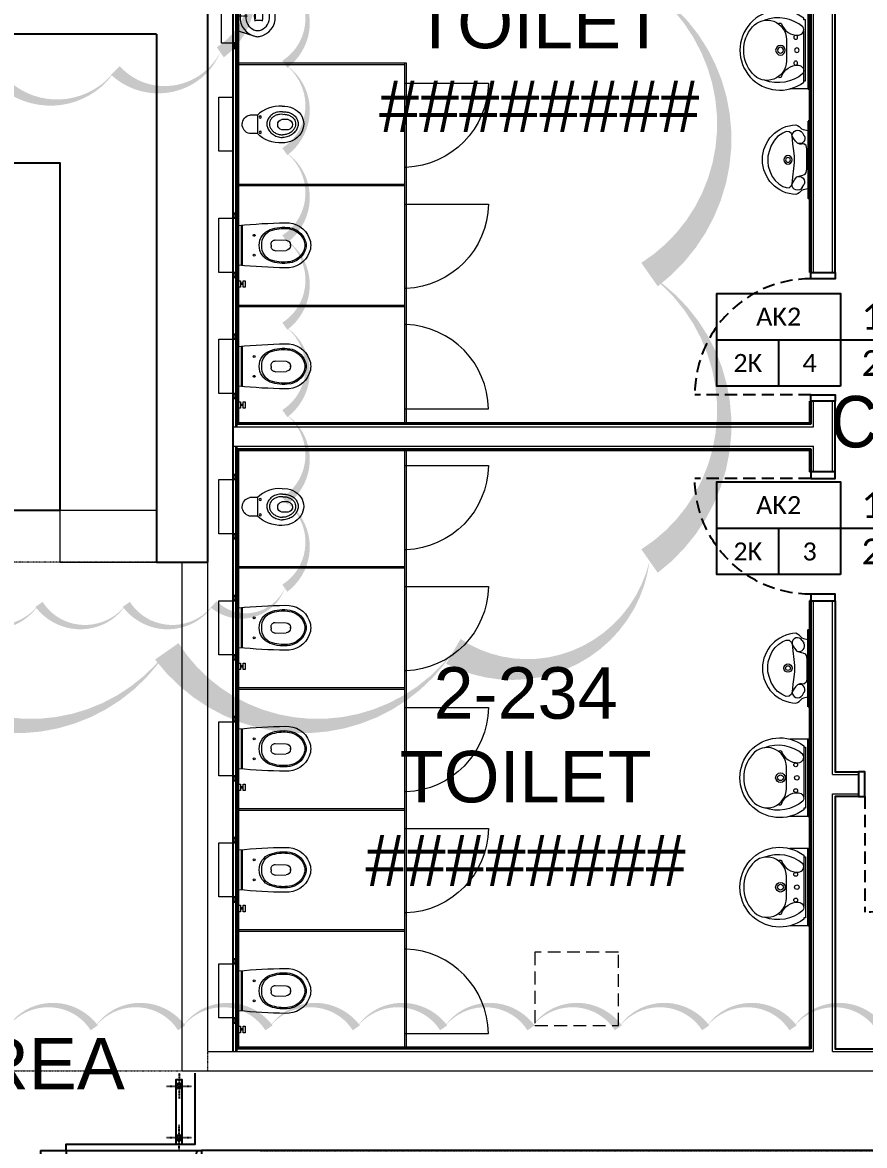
# Model space of a CAD drawing. Header units: centimetres. Extents: x -678439 to 55805, y -426864 to 17948.
# Drawn here: x 47501 to 48154, y 10096 to 10968 of the extents above; entities that cross this region are included whole.
import ezdxf
from ezdxf.enums import TextEntityAlignment as Align

# ---------------------------------------------------------------- set-up
doc = ezdxf.new("R2010")
doc.units = ezdxf.units.CM
doc.header["$LTSCALE"] = 0.01
doc.header["$MEASUREMENT"] = 0
for name, pattern in [('AM_DIN_G_W050', [13.75, 9.75, -1.5, 1, -1.5]), ('DASHDOT2', [0.5, 0.25, -0.125, 0, -0.125]), ('DASHED2', [9.525, 6.35, -3.175]), ('DOT2', [0.125, 0, -0.125]), ('HIDDEN', [9.525, 6.35, -3.175]), ('HIDDEN2', [0.1875, 0.125, -0.0625])]:
    doc.linetypes.add(name, pattern=pattern)
doc.layers.get('0').update_dxf_attribs({"lineweight": 0})
for name, color, linetype in [('AG-02', 152, 'Continuous'), ('AG-DOOR', 2, 'Continuous'), ('AG-DOOR-NOTATION-WOODDEN', 60, 'Continuous'), ('AG-DOOR-OPENING', 9, 'HIDDEN'), ('AG-ELEV-02', 152, 'Continuous'), ('AG-HANDRAIL', 20, 'Continuous'), ('AG-PLASTER', 73, 'Continuous'), ('AG-STEEL', 122, 'Continuous'), ('AR-ESCALATOR', 3, 'Continuous'), ('CAM', 1, 'Continuous'), ('KPL1', 143, 'Continuous'), ('V-2_Column', 160, 'Continuous'), ('V-5_Mechanical', 222, 'Continuous')]:
    doc.layers.add(name, color=color, linetype=linetype)
for name, color, linetype, lineweight in [('AG-Furniture', 9, 'Continuous', 9), ('AG-Wall', 4, 'Continuous', 20), ('AG-WALL-GYP-GREEN', 83, 'Continuous', 20), ('AI-040 @ 250', 2, 'Continuous', 20), ('HOLD', 7, 'Continuous', 0), ('R3', 4, 'Continuous', 0), ('SP2-Flooring', 4, 'DASHED2', 9)]:
    doc.layers.add(name, color=color, linetype=linetype, lineweight=lineweight)
doc.styles.add('Arial', font='arial.ttf')
doc.styles.add('CALIBRI LIGHT', font='calibril.ttf')

# ---------------------------------------------------------------- blocks, each defined once
blk = doc.blocks.new('*U93')
at = {"style": 'Arial'}
for tag, p in [('NO', (1.676, 0.8)), ('MAHAL', (1.676, -1.8)), ('ALAN', (1.676, -4.4))]:
    blk.add_attdef(tag, text='', height=1.6, dxfattribs=at).set_placement(p, align=Align.MIDDLE_CENTER)
blk = doc.blocks.new('Slab_9_1', base_point=(-85902.5, -46600))
at = {"layer": 'SP2-Flooring', "color": 209}
blk.add_lwpolyline([(-38980, -75100), (-38200, -75100), (-38200, -76100), (-33218.4, -76100), (-33218.4, -71000), (-33108.1, -71000), (-30850, -71000), (-30850, -67050), (-47400, -67050)], dxfattribs=at)
blk = doc.blocks.new('*U273')
blk.add_lwpolyline([(1000, -450), (2200, -450), (2200, 450), (1000, 450)], close=True)
for points in [[(2200, 0), (0, 0)], [(1600, -450), (1600, 0)]]:
    blk.add_lwpolyline(points)
at = {"style": 'CALIBRI LIGHT'}
for tag, height, p in [('GENİŞLİK', 250, (500, 225)), ('KAPIKODU', 175, (1600, 225)), ('YÜKSEKLİK', 250, (500, -225)), ('KATTAKI.SAYISI', 175, (1300, -225)), ('BULUNDUGU.KAT', 175, (1900, -225))]:
    blk.add_attdef(tag, text='', height=height, dxfattribs=at).set_placement(p, align=Align.MIDDLE_CENTER)
blk = doc.blocks.new('KAPI-100_2')
at = {"layer": 'AG-DOOR', "ltscale": 0.3}
for points in [[(-24, 95), (-24, 100), (-5, 100), (-5, 95)], [(-24, 0), (-24, 5), (-5, 5), (-5, 0)]]:
    blk.add_lwpolyline(points, close=True, dxfattribs=at)
at = {"layer": 'AG-DOOR-OPENING', "ltscale": 150}
blk.add_lwpolyline([(-24, 5), (-114, 5)], dxfattribs=at)
blk.add_arc((-24, 5), 90, 90, 180, dxfattribs=at)
blk = doc.blocks.new('gomme-klozet')
for p, q in [((35, 305.9), (15, 305.9)), ((35, 295.9), (15, 295.9)), ((20, -155.9), (20, 157.7)), ((28, -155.9), (28, 157.7)), ((253.5, 0.9), (253.5, 12.5)), ((253.5, 0.9), (253.5, -10.7)), ((284.3, 42.5), (369.2, 39.9)), ((403.1, 5), (403.1, 0.9)), ((403.1, 0.9), (403.1, 5)), ((403.1, 0.9), (403.1, -3.2)), ((403.1, -3.2), (403.1, 0.9)), ((284.3, -40.7), (369.2, -38.2))]:
    blk.add_line(p, q)
for points in [[(0, 325.9), (0, 275.9), (15, 275.9), (15, 325.9)], [(35, 325.9), (35, 275.9), (50, 275.9), (50, 325.9)], [(-152.5, 210.8), (-152.5, -209.2), (-42.5, -209.2), (-42.5, 210.8)]]:
    blk.add_lwpolyline(points, close=True)
for centre, radius, start, end in [((452.6, -4823.6), 5000, 91.03182, 95.19398), ((372.9, -14.1), 190, 22.02431, 93.1129), ((290, 0.9), 130, 110.57991, 180), ((289.5, 11.8), 110, 103.19326, 185.68241), ((349.8, -158.3), 300, 80.87192, 110.57991), ((349.8, -158.3), 290, 80.87192, 107.12731), ((372.9, -14.1), 144, 22.02431, 80.87192), ((372.9, -14.1), 154, 22.02431, 80.87192), ((120, 78.4), 7.5, 90, 270), ((120, 78.4), 7.5, 270, 90), ((290, 0.9), 130, 180, 249.42009), ((289.5, -10), 110, 174.31759, 256.80674), ((283.5, 12.5), 30, 88.293, 180), ((368.1, 5), 35, 0, 88.293), ((410, 0.9), 104, 0, 22.02431), ((410, 0.9), 104, 337.97569, 0), ((410, 0.9), 114, 0, 22.02431), ((410, 0.9), 114, 337.97569, 0), ((410, 0.9), 150, 0, 22.02431), ((410, 0.9), 150, 337.97569, 0), ((120, -76.6), 7.5, 90, 270), ((120, -76.6), 7.5, 270, 90), ((283.5, -10.7), 30, 180, 271.707), ((372.9, 15.9), 190, 266.8871, 337.97569), ((368.1, -3.2), 35, 271.707, 0), ((372.9, 15.9), 144, 279.12808, 337.97569), ((372.9, 15.9), 154, 279.12808, 337.97569), ((452.6, 4825.4), 5000, 264.80602, 268.96818), ((349.8, 160), 300, 249.42009, 279.12808), ((349.8, 160), 290, 252.87269, 279.12808)]:
    blk.add_arc(centre, radius, start, end)
at = {"layer": 'AG-STEEL'}
for points in [[(-22.5, 250.8), (-42.5, 250.8), (-42.5, 210.8), (-22.5, 210.8)], [(-22.5, 250.8), (-42.5, 250.8), (-42.5, 210.8), (-22.5, 210.8)], [(-24.5, 248.8), (-40.5, 248.8), (-40.5, 212.8), (-24.5, 212.8)], [(-24.5, 248.8), (-40.5, 248.8), (-40.5, 212.8), (-24.5, 212.8)], [(-22.5, -209.2), (-42.5, -209.2), (-42.5, -249.2), (-22.5, -249.2)], [(-22.5, -209.2), (-42.5, -209.2), (-42.5, -249.2), (-22.5, -249.2)], [(-24.5, -211.2), (-40.5, -211.2), (-40.5, -247.2), (-24.5, -247.2)], [(-24.5, -211.2), (-40.5, -211.2), (-40.5, -247.2), (-24.5, -247.2)]]:
    blk.add_lwpolyline(points, close=True, dxfattribs=at)
blk = doc.blocks.new('A$C43686071')
for p, q in [((53.96, 60.96), (38.77, 60.96)), ((49.46, 54.65), (49.46, 15.96)), ((53.96, 0.96), (38.77, 0.96))]:
    blk.add_line(p, q)
for points in [[(50.96, 7.28), (49.46, 7.28), (49.46, 6.09, -1.989975), (49.46, 55.84), (49.46, 54.65), (50.96, 54.65)], [(9.6, 12.86, 0.69845), (36.04, 22.56), (36.04, 39.37, 0.69845), (9.6, 49.06, 0.366646), (9.6, 12.86)]]:
    blk.add_lwpolyline(points, format="xyb", close=True)
for points in [[(29.73, 51.6, -0.361215), (32.28, 51.57, 0.349763), (45.46, 42.67, 0.574856), (48.9, 49.13, 0.271647), (19.16, 54.25, 0.271647)], [(29.73, 10.33, 0.361215), (32.28, 10.36, -0.349763), (45.46, 19.26, -0.574856), (48.9, 12.8, -0.271647), (19.16, 7.68, -0.271647)]]:
    blk.add_lwpolyline(points, format="xyb")
for centre, radius in [((43.28, 40.96), 1.5), ((31.46, 30.96), 3.75), ((31.46, 30.96), 2.25), ((44.21, 30.96), 1.75), ((43.28, 20.96), 1.5)]:
    blk.add_circle(centre, radius)
blk = doc.blocks.new('LAB1')
for points in [[(-22.45, 0), (22.45, 0)], [(-7.48, -0.93), (8.35, -0.93), (10.88, -1.6), (12.21, -3.32), (12.08, -5.19), (12.13, -6.51), (12.88, -8.38), (14.47, -9.84), (16.2, -11.17), (18.33, -12.5), (20.2, -13.03), (21.53, -14.76), (21.93, -17.02), (20.6, -19.68), (18.07, -23.8), (15.27, -26.19), (11.01, -28.72), (6.36, -30.31), (2.63, -31.24), (-2.03, -31.24), (-4.95, -30.98), (-9.34, -29.51), (-12.94, -27.92), (-16.26, -25.53), (-18.66, -22.87), (-20.79, -19.68), (-21.72, -17.15), (-21.85, -14.76), (-20.26, -13.16), (-17.46, -11.7), (-15.6, -10.5), (-13.34, -8.77), (-12.54, -6.25), (-12.14, -4.12), (-11.34, -2.39), (-10.01, -1.46), (-7.48, -0.93)], [(-21.67, -4.66), (-19.57, -3.37)], [(20.79, -4.53), (18.69, -3.25)], [(-19, -12.51), (-13.47, -11.83), (-6.95, -11.03), (-2.16, -10.64), (2.37, -10.64), (6.76, -11.03), (12.35, -11.83), (15.41, -12.1), (18.16, -12.39)]]:
    blk.add_lwpolyline(points)
for radius in [3.28, 1.85]:
    blk.add_circle((-0.15, -15.68), radius)
for centre, radius, start, end in [((-17.47, -13.36), 10.39, 126.10349, 158.8714), ((-19.54, -8.31), 4.23, 120.24784, 277.23002), ((-48.62, 3.42), 26.39, 341.48006, 352.55193), ((-17.31, -7.07), 4.33, 336.75087, 121.44309), ((16.4, -6.51), 3.99, 54.86265, 207.92266), ((18.66, -8.19), 4.23, 262.76998, 59.75216), ((48.62, 3.42), 26.39, 187.44807, 198.51994), ((17.47, -13.36), 10.39, 21.1286, 53.89651), ((0, -8.32), 27.2, 182.72526, 357.27474)]:
    blk.add_arc(centre, radius, start, end)
blk = doc.blocks.new('KLO')
for points in [[(-7.1, -11.9), (-7.1, -5.97)], [(7.25, -11.9), (7.25, -5.79)], [(-7.1, -11.9), (7.25, -11.9)], [(-3.78, -35.81), (-3.78, -30.78)], [(4.27, -35.81), (4.27, -30.78)]]:
    blk.add_lwpolyline(points)
for centre in [(-5.64, -14.03), (6.28, -14.03)]:
    blk.add_circle(centre, 0.83)
for centre, radius, start, end in [((0.09, -7.32), 7.32, 12.05249, 169.41688), ((0.24, -31.69), 4.13, 12.79425, 167.20575), ((0.24, -34.89), 4.13, 192.79425, 347.20575)]:
    blk.add_arc(centre, radius, start, end)
at = {"extrusion": (0, 0, -1)}
blk.add_ellipse((0.24, -27.02), major_axis=(3.55, 18.82), ratio=0.737136, start_param=4.361068, end_param=5.494285, dxfattribs=at)
for centre, major_axis, ratio, start_param, end_param in [((-0.09, -27.02), (-4.94, 19.24), 0.716394, 4.323603, 5.413839), ((0.24, -31.69), (2.3, 15.96), 0.883408, 1.656924, 4.879094)]:
    blk.add_ellipse(centre, major_axis=major_axis, ratio=ratio, start_param=start_param, end_param=end_param)
for points, knots in [([(-9.71, -31.33), (-9.77, -30.51), (-9.75, -29.68), (-9.51, -27.59), (-9.18, -26.34), (-8.21, -24.09), (-7.56, -23.09), (-6.07, -21.4), (-5.21, -20.72), (-3.39, -19.72), (-2.42, -19.4), (-0.43, -19.12), (0.59, -19.16), (2.62, -19.61), (3.63, -20.02), (5.54, -21.23), (6.44, -22.02), (8.01, -23.91), (8.67, -25.01), (9.67, -27.41), (10.01, -28.7), (10.21, -30.54), (10.24, -31.07), (10.23, -31.33)], [1.656924, 1.656924, 1.656924, 1.656924, 1.857697, 1.857697, 2.179092, 2.179092, 2.500487, 2.500487, 2.821881, 2.821881, 3.143276, 3.143276, 3.464671, 3.464671, 3.786066, 3.786066, 4.107461, 4.107461, 4.428856, 4.428856, 4.75025, 4.75025, 4.879094, 4.879094, 4.879094, 4.879094]), ([(-7.72, -31.46), (-7.76, -30.51), (-7.75, -29.83), (-7.57, -28.18), (-7.34, -27.22), (-6.66, -25.49), (-6.22, -24.71), (-5.2, -23.38), (-4.62, -22.83), (-3.4, -21.96), (-2.76, -21.65), (-1.43, -21.25), (-0.75, -21.16), (0.64, -21.2), (1.34, -21.33), (2.76, -21.85), (3.47, -22.23), (4.81, -23.26), (5.45, -23.9), (6.57, -25.4), (7.05, -26.26), (7.78, -28.11), (8.03, -29.11), (8.17, -30.31), (8.19, -30.51), (8.22, -30.88), (8.23, -31.05), (8.23, -31.23), (8.23, -31.28), (8.23, -31.3)], [1.656924, 1.656924, 1.656924, 1.656924, 1.851586, 1.851586, 2.140374, 2.140374, 2.429162, 2.429162, 2.71795, 2.71795, 3.006738, 3.006738, 3.295526, 3.295526, 3.584314, 3.584314, 3.873102, 3.873102, 4.161889, 4.161889, 4.450677, 4.450677, 4.739465, 4.739465, 4.794188, 4.794188, 4.84891, 4.84891, 4.879094, 4.879094, 4.879094, 4.879094]), ([(-9.71, -31.33), (-9.77, -32.15), (-9.75, -32.97), (-9.51, -35.07), (-9.18, -36.31), (-8.21, -38.56), (-7.56, -39.57), (-6.07, -41.26), (-5.21, -41.94), (-3.39, -42.94), (-2.42, -43.26), (-0.43, -43.54), (0.59, -43.5), (2.62, -43.05), (3.63, -42.63), (5.54, -41.43), (6.44, -40.64), (8.01, -38.75), (8.67, -37.65), (9.67, -35.25), (10.01, -33.96), (10.2, -32.21), (10.22, -31.77), (10.23, -31.33)], [1.656924, 1.656924, 1.656924, 1.656924, 1.857697, 1.857697, 2.179092, 2.179092, 2.500487, 2.500487, 2.821881, 2.821881, 3.143276, 3.143276, 3.464671, 3.464671, 3.786066, 3.786066, 4.107461, 4.107461, 4.428856, 4.428856, 4.75025, 4.75025, 4.857348, 4.857348, 4.857348, 4.857348]), ([(-7.72, -31.46), (-7.76, -32.14), (-7.75, -32.83), (-7.57, -34.48), (-7.34, -35.44), (-6.66, -37.17), (-6.22, -37.95), (-5.2, -39.28), (-4.62, -39.83), (-3.4, -40.69), (-2.76, -41.01), (-1.43, -41.41), (-0.75, -41.5), (0.64, -41.46), (1.34, -41.32), (2.76, -40.81), (3.47, -40.42), (4.81, -39.4), (5.45, -38.76), (6.57, -37.26), (7.05, -36.4), (7.78, -34.55), (8.03, -33.55), (8.2, -32.13), (8.23, -31.71), (8.23, -31.3)], [1.656924, 1.656924, 1.656924, 1.656924, 1.851588, 1.851588, 2.140375, 2.140375, 2.429162, 2.429162, 2.717949, 2.717949, 3.006737, 3.006737, 3.295524, 3.295524, 3.584311, 3.584311, 3.873098, 3.873098, 4.161885, 4.161885, 4.450673, 4.450673, 4.73946, 4.73946, 4.857348, 4.857348, 4.857348, 4.857348])]:
    blk.add_open_spline(points, degree=3, knots=knots)
blk = doc.blocks.new('A$C11A7012C')
at = {"layer": 'AG-Furniture'}
blk.add_lwpolyline([(0, -42), (0, 0), (11, 0), (11, -42)], close=True, dxfattribs=at)
at = {"layer": 'AG-Furniture', "xscale": -1, "rotation": 90}
blk.add_blockref('KLO', (18.05, -21.01), dxfattribs=at)
blk = doc.blocks.new('DURAVIT-PISUAR-PLAN')
at = {"color": 4, "linetype": 'AM_DIN_G_W050', "ltscale": 2}
blk.add_line((0, -69.4), (0, 17.4), dxfattribs=at)
for p, q in [((-2.5, -56.1), (2.5, -56.1)), ((-31, -124.1), (-31, -186)), ((-21.1, -130.7), (20.7, -130.7)), ((31, -124.2), (31, -186)), ((-2.5, -240.1), (2.5, -240.1))]:
    blk.add_line(p, q)
blk.add_lwpolyline([(158.8, -161.2, 0.094756), (158.8, -135, 0.028832), (154.4, -117.8), (118.1, -3.5, 0.32681), (113.4, 0), (-113.4, 0, 0.32681), (-118.1, -3.5), (-154.4, -117.8, 0.028832), (-158.8, -135, 0.094756), (-158.8, -161.2, 0.374692), (0, -285, 0.374692)], format="xyb", close=True)
for centre, radius, start, end in [((-8.4, -164.1), 153.2, 86.85668, 169.01905), ((-8.4, -164.1), 108.2, 86.85176, 155.15797), ((8.4, -164.1), 153.2, 10.98095, 93.14332), ((8.4, -164.1), 108.2, 24.84203, 93.14824), ((-43, -148.1), 70, 155.15797, 204.84203), ((-0.1, -315.3), 193.7, 78.47942, 101.60139), ((43, -148.1), 70, 335.15797, 24.84203), ((-8.4, -132.1), 108.2, 204.84203, 273.14824), ((-0.1, 5.2), 193.7, 258.39861, 281.52058), ((8.4, -132.1), 108.2, 266.85176, 335.15797)]:
    blk.add_arc(centre, radius, start, end)
blk = doc.blocks.new('A$C502F7B7C')
at = {"layer": 'AG-Furniture'}
blk.add_lwpolyline([(0, 4), (0, 46), (11, 46), (11, 4)], close=True, dxfattribs=at)
at = {"layer": 'AG-STEEL', "ltscale": 10}
for points in [[(11, 46), (9, 46), (9, 50), (11, 50)], [(9.2, 49.8), (10.8, 49.8), (10.8, 46.2), (9.2, 46.2)], [(11, 4), (9, 4), (9, 0), (11, 0)], [(9.2, 0.2), (10.8, 0.2), (10.8, 3.8), (9.2, 3.8)]]:
    blk.add_lwpolyline(points, close=True, dxfattribs=at)
at = {"layer": 'AG-Furniture', "ltscale": 0.0002, "xscale": 0.1, "yscale": 0.1, "zscale": 0.1, "rotation": 89.99999999999997}
blk.add_blockref('DURAVIT-PISUAR-PLAN', (13.25, 25), dxfattribs=at)
blk = doc.blocks.new('HNDR-PLN')
at = {"layer": 'AG-HANDRAIL', "linetype": 'DASHDOT2', "ltscale": 2}
for points in [[(0, -100), (0, 100)], [(-100, -0.3), (100, -0.3)]]:
    blk.add_lwpolyline(points, dxfattribs=at)
at = {"layer": 'AG-HANDRAIL', "color": 9, "linetype": 'HIDDEN2'}
blk.add_lwpolyline([(20, 19.7), (20, -20.3), (-20, -20.3), (-20, 19.7)], close=True, dxfattribs=at)
blk.add_circle((0, -0.3), 15, dxfattribs=at)
blk = doc.blocks.new('2VEST')
at = {"layer": 'AG-ELEV-02', "ltscale": 0.3}
for points in [[(-21550, -4120), (-21550, -4070), (-20550, -4070), (-20550, -3520)], [(-19400, -7600), (-11800, -7600), (-11800, -3520)], [(-21550, -5650), (-21550, -5700), (-20550, -5700), (-20550, -7600), (-20200, -7600)]]:
    blk.add_lwpolyline(points, dxfattribs=at)
at = {"layer": 'AG-HANDRAIL', "ltscale": 0.3}
for points in [[(-20650, -4070), (-20650, -3570), (-20700, -3570), (-20700, -4070)], [(-11700, -3570), (-11700, -7550), (-11650, -7550), (-11650, -3570)], [(-20700, -7750), (-20700, -5700), (-20650, -5700), (-20650, -7700), (-20250, -7700), (-20250, -7750)]]:
    blk.add_lwpolyline(points, close=True, dxfattribs=at)
at = {"layer": 'AR-ESCALATOR'}
for p, q in [((-21750, -4120), (-21750, -5650)), ((-21550, -4120), (-21550, -5650))]:
    blk.add_line(p, q, dxfattribs=at)
at = {"layer": 'AR-ESCALATOR', "linetype": 'DOT2', "ltscale": 0.001}
for p, q in [((-11850, -4120), (-20043.4, -4120)), ((-15247.1, -5650), (-15253.5, -5650)), ((-15247.1, -5650), (-15253.5, -5650))]:
    blk.add_line(p, q, dxfattribs=at)
at = {"layer": 'AR-ESCALATOR'}
for points in [[(-21750, -4120), (-20499.9, -4120)], [(-20499.9, -4120), (-20499.9, -4226.5)], [(-16370.7, -4120), (-16364.3, -4120)], [(-11850, -4226.5), (-21050, -4226.5), (-21050, -4301.5), (-11850, -4301.5)], [(-16298.6, -4226.5), (-16292.2, -4226.5)], [(-16292.2, -4226.5), (-16298.6, -4226.5)], [(-20499.9, -4301.5), (-20499.9, -4385)], [(-16241.4, -4301.5), (-16247.8, -4301.5)], [(-16247.8, -4301.5), (-16241.4, -4301.5)], [(-19407.7, -4385), (-19407.7, -5385)], [(-19047.7, -4385), (-19047.7, -5385)], [(-18687.7, -4385), (-18687.7, -5385)], [(-18327.7, -4385), (-18327.7, -5385)], [(-17967.7, -4385), (-17967.7, -5385)], [(-17607.7, -4385), (-17607.7, -5385)], [(-17247.7, -4385), (-17247.7, -5385)], [(-16887.7, -4385), (-16887.7, -5385)], [(-16527.7, -4385), (-16527.7, -5385)], [(-16184.8, -4385), (-16191.3, -4385)], [(-16167.7, -4385), (-16167.7, -5385)], [(-15807.7, -4385), (-15807.7, -5385)], [(-15447.7, -4385), (-15447.7, -5385)], [(-15087.7, -4385), (-15087.7, -5385)], [(-14727.7, -4385), (-14727.7, -5385)], [(-14367.7, -4385), (-14367.7, -5385)], [(-14007.7, -4385), (-14007.7, -5385)], [(-13647.7, -4385), (-13647.7, -5385)], [(-12927.7, -4385), (-12927.7, -5385)], [(-12567.7, -4385), (-12567.7, -5385)], [(-12207.7, -4385), (-12207.7, -5385)], [(-19407.7, -4885), (-11850, -4885)], [(-20499.9, -5468.5), (-20499.9, -5385)], [(-11850, -5543.5), (-21050, -5543.5), (-21050, -5468.5), (-11850, -5468.5)], [(-15376.4, -5468.5), (-15370, -5468.5)], [(-20499.9, -5650), (-20499.9, -5543.5)], [(-15319.2, -5543.5), (-15325.6, -5543.5)], [(-20499.9, -5650), (-21750, -5650)], [(-15247.1, -5650), (-15253.5, -5650)]]:
    blk.add_lwpolyline(points, dxfattribs=at)
for points in [[(-11850, -4120), (-20499.9, -4120), (-20524, -4123.3, 0.286419), (-20538.4, -4134.8, 0.056277), (-20557.7, -4226.5)], [(-20558.1, -4301.5, 0.048643), (-20544.9, -4371, 0.290108), (-20530.8, -4383.3), (-20499.9, -4385), (-11850, -4385)], [(-20558.1, -5468.5, -0.048643), (-20544.9, -5399, -0.290108), (-20530.8, -5386.7), (-20499.9, -5385), (-11850, -5385)], [(-11850, -5650), (-20499.9, -5650), (-20524, -5646.7, -0.286419), (-20538.4, -5635.2, -0.056277), (-20557.7, -5543.5)]]:
    blk.add_lwpolyline(points, format="xyb", dxfattribs=at)
at = {"layer": 'AR-ESCALATOR', "linetype": 'DOT2', "ltscale": 0.001}
blk.add_lwpolyline([(-20043.4, -4120), (-11850, -4120)], dxfattribs=at)
at = {"layer": 'AR-ESCALATOR'}
blk.add_lwpolyline([(-18907.7, -5019), (-19407.7, -4885), (-18907.7, -4751)], close=True, dxfattribs=at)
for p, rotation in [((-20674.7, -3620), 270), ((-20674.7, -5750), 270), ((-11675.3, -7500), 90.00000000000004)]:
    blk.add_blockref('HNDR-PLN', p, dxfattribs=dict(rotation=rotation))
at = {"xscale": -1}
for p, rotation in [((-11675.3, -3620), 90), ((-20674.7, -4020), 270), ((-11675.3, -4913.3), 90), ((-11675.3, -6206.7), 90), ((-20674.7, -7725), 270), ((-20274.7, -7725), 270)]:
    blk.add_blockref('HNDR-PLN', p, dxfattribs=dict(at, rotation=rotation))

msp = doc.modelspace()

# ---------------------------------------------------------------- linework, layer by layer
at = {"layer": 'AG-02', "ltscale": 0.01}
msp.add_line((47664.18, 10168.87), (47664.18, 11156.87), dxfattribs=at)
at = {"layer": 'AG-Furniture'}
for p, q in [((47668.43, 10936.47), (47798.43, 10936.47)), ((47668.43, 10935.27), (47797.23, 10935.27)), ((47797.23, 10936.47), (47797.23, 10656.87)), ((47798.43, 10936.47), (47798.43, 10656.87)), ((47668.43, 10842.47), (47797.23, 10842.47)), ((47668.43, 10841.27), (47797.23, 10841.27)), ((47668.43, 10748.47), (47797.23, 10748.47)), ((47668.43, 10747.27), (47797.23, 10747.27)), ((47797.23, 10635.87), (47797.23, 10171.87)), ((47798.43, 10635.87), (47798.43, 10171.87)), ((47668.43, 10545.47), (47797.23, 10545.47)), ((47668.43, 10544.27), (47797.23, 10544.27)), ((47668.43, 10451.47), (47797.23, 10451.47)), ((47668.43, 10450.27), (47797.23, 10450.27)), ((47668.43, 10357.47), (47797.23, 10357.47)), ((47668.43, 10356.27), (47797.23, 10356.27)), ((47668.43, 10263.47), (47797.23, 10263.47)), ((47668.43, 10262.27), (47797.23, 10262.27))]:
    msp.add_line(p, q, dxfattribs=at)
at = {"layer": 'AG-Furniture', "ltscale": 150}
for points in [[(47797.23, 10920.87), (47862.43, 10920.87, -0.397714), (47798.43, 10855.37), (47797.23, 10855.37)], [(47797.23, 10826.87), (47862.43, 10826.87, -0.397714), (47798.43, 10761.37), (47797.23, 10761.37)], [(47797.23, 10667.87), (47862.43, 10667.87, 0.397714), (47798.43, 10733.37), (47797.23, 10733.37)], [(47797.23, 10623.87), (47862.43, 10623.87, -0.397714), (47798.43, 10558.37), (47797.23, 10558.37)], [(47797.23, 10529.87), (47862.43, 10529.87, -0.397714), (47798.43, 10464.37), (47797.23, 10464.37)], [(47797.23, 10435.87), (47862.43, 10435.87, -0.397714), (47798.43, 10370.37), (47797.23, 10370.37)], [(47797.23, 10341.87), (47862.43, 10341.87, -0.397714), (47798.43, 10276.37), (47797.23, 10276.37)], [(47797.23, 10182.87), (47862.43, 10182.87, 0.397714), (47798.43, 10248.37), (47797.23, 10248.37)]]:
    msp.add_lwpolyline(points, format="xyb", dxfattribs=at)
at = {"layer": 'AG-Furniture', "linetype": 'HIDDEN2', "ltscale": 8000}
msp.add_lwpolyline([(47963.43, 10188.87), (47963.43, 10245.87), (47898.43, 10245.87), (47898.43, 10188.87)], close=True, dxfattribs=at)
at = {"layer": 'AG-PLASTER'}
for p, q in [((48112.68, 11156.87), (48112.68, 10773.87)), ((48112.68, 10673.87), (48112.68, 10655.87)), ((48112.68, 10655.87), (47667.43, 10655.87)), ((47667.43, 10636.87), (48112.68, 10636.87)), ((48112.68, 10636.87), (48112.68, 10618.87)), ((48112.68, 10518.87), (48112.68, 10170.87)), ((48112.68, 10170.87), (47667.43, 10170.87))]:
    msp.add_line(p, q, dxfattribs=at)
for points in [[(48131.68, 10773.87), (48131.68, 11195.87), (48112.68, 11195.87)], [(48131.68, 10618.87), (48131.68, 10673.87)], [(48131.68, 10518.87), (48131.68, 10385.87), (48149.68, 10385.87)], [(48149.68, 10366.87), (48131.68, 10366.87), (48131.68, 10170.87), (48572.68, 10170.87), (48572.68, 10366.87), (48249.68, 10366.87)]]:
    msp.add_lwpolyline(points, dxfattribs=at)
at = {"layer": 'AG-STEEL'}
for points in [[(47666.18, 10612.87), (47664.18, 10612.87), (47664.18, 10616.87), (47666.18, 10616.87)], [(47666.18, 10612.87), (47664.18, 10612.87), (47664.18, 10616.87), (47666.18, 10616.87)], [(47665.98, 10613.07), (47664.38, 10613.07), (47664.38, 10616.67), (47665.98, 10616.67)], [(47665.98, 10613.07), (47664.38, 10613.07), (47664.38, 10616.67), (47665.98, 10616.67)], [(47666.18, 10566.87), (47664.18, 10566.87), (47664.18, 10570.87), (47666.18, 10570.87)], [(47666.18, 10566.87), (47664.18, 10566.87), (47664.18, 10570.87), (47666.18, 10570.87)], [(47665.98, 10567.07), (47664.38, 10567.07), (47664.38, 10570.67), (47665.98, 10570.67)], [(47665.98, 10567.07), (47664.38, 10567.07), (47664.38, 10570.67), (47665.98, 10570.67)]]:
    msp.add_lwpolyline(points, close=True, dxfattribs=at)
at = {"layer": 'AG-Wall'}
for p, q in [((48129.68, 10773.87), (48129.68, 11193.87)), ((48114.68, 10773.87), (48114.68, 11158.87)), ((48114.68, 10773.87), (48129.68, 10773.87)), ((48114.68, 10653.87), (48114.68, 10673.87)), ((48114.68, 10673.87), (48129.68, 10673.87)), ((48129.68, 10618.87), (48129.68, 10673.87)), ((47664.18, 10653.87), (48114.68, 10653.87)), ((47664.18, 10638.87), (48114.68, 10638.87)), ((48114.68, 10618.87), (48114.68, 10638.87)), ((48114.68, 10618.87), (48129.68, 10618.87)), ((47604.68, 10588.87), (47529.68, 10588.87)), ((47529.68, 10588.87), (47529.68, 10548.87)), ((47529.68, 10548.87), (47604.68, 10548.87)), ((47624.68, 10153.87), (47624.68, 10548.87)), ((47644.68, 10168.87), (47644.68, 10548.87)), ((48114.68, 10168.87), (48114.68, 10518.87)), ((48114.68, 10518.87), (48129.68, 10518.87)), ((48129.68, 10383.87), (48129.68, 10518.87)), ((48129.68, 10383.87), (48149.68, 10383.87)), ((48149.68, 10368.87), (48149.68, 10383.87)), ((48129.68, 10168.87), (48129.68, 10368.87)), ((48129.68, 10368.87), (48149.68, 10368.87)), ((47644.68, 10168.87), (48114.68, 10168.87)), ((48129.68, 10168.87), (48574.68, 10168.87)), ((47624.68, 10153.87), (48589.68, 10153.87))]:
    msp.add_line(p, q, dxfattribs=at)
at = {"layer": 'AG-WALL-GYP-GREEN'}
for p, q in [((47666.18, 10653.87), (47666.18, 11156.87)), ((47667.43, 10653.87), (47667.43, 11156.87)), ((47666.18, 10168.87), (47666.18, 10638.87)), ((47667.43, 10168.87), (47667.43, 10638.87))]:
    msp.add_line(p, q, dxfattribs=at)
at = {"layer": 'CAM', "ltscale": 1000}
for points in [[(48110.68, 10976.37), (48110.68, 10916.37), (48111.68, 10916.37), (48111.68, 10976.37)], [(48110.68, 10891.37), (48110.68, 10831.37), (48111.68, 10831.37), (48111.68, 10891.37)], [(48110.68, 10436.37), (48110.68, 10496.37), (48111.68, 10496.37), (48111.68, 10436.37)], [(48110.68, 10351.37), (48110.68, 10411.37), (48111.68, 10411.37), (48111.68, 10351.37)], [(48110.68, 10266.37), (48110.68, 10326.37), (48111.68, 10326.37), (48111.68, 10266.37)]]:
    msp.add_lwpolyline(points, close=True, dxfattribs=at)
at = {"layer": 'HOLD'}
msp.add_lwpolyline([(47213.78, 11460.24, 0, 9.56, -0.520567), (47309.38, 11460.24, 0, 9.56, -0.520567), (47404.98, 11460.24, 0, 9.56, -0.520567), (47500.57, 11460.24, 0, 9.56, -0.520567), (47596.17, 11460.24, 0, 9.56, -0.520567), (47654.25, 11422.73, 0, 9.56, -0.520567), (47654.25, 11327.13, 0, 9.56, -0.520567), (47654.25, 11231.54, 0, 9.56, -0.520567), (47654.25, 11135.94, 0, 9.56, -0.520567), (47654.25, 11040.34, 0, 9.56, -0.520567), (47654.25, 10944.75, 0, 9.56, -0.520567), (47572.76, 10930.64, 0, 9.56, -0.520567), (47477.16, 10930.64, 0, 9.56, -0.520567), (47381.57, 10930.64, 0, 9.56, -0.520567), (47285.97, 10930.64, 0, 9.56, -0.462282), (47203.78, 10954.04, 0, 9.56, -0.517742), (47213.78, 11049.64, 0, 9.56, -0.520567), (47213.78, 11145.24, 0, 9.56, -0.520567), (47213.78, 11240.83, 0, 9.56, -0.520567), (47213.78, 11336.43, 0, 9.56, -0.520567)], format="xyseb", close=True, dxfattribs=at)
for points in [[(47704.35, 11003.27, 0, 6.78, -0.520567), (47704.35, 10935.46, 0, 6.78, -0.520567), (47704.35, 10867.65, 0, 6.78, -0.520567), (47704.35, 10799.83, 0, 6.78, -0.520567), (47704.35, 10732.02, 0, 6.78, -0.520567), (47704.35, 10664.2, 0, 6.78, -0.520567), (47704.35, 10596.39, 0, 6.78, -0.520567), (47704.35, 10528.58, 0, 6.78, -0.520567), (47649.09, 10516.02, 0, 6.78, -0.520567), (47581.28, 10516.02, 0, 6.78, -0.520567), (47513.46, 10516.02, 0, 6.78, -0.520567), (47445.65, 10516.02, 0, 6.78, -0.520567), (47377.83, 10516.02, 0, 6.78, -0.520567), (47310.02, 10516.02, 0, 6.78, -0.520567), (47242.21, 10516.02, 0, 6.78, -0.520567), (47174.39, 10516.02, 0, 6.78, -0.520567), (47106.58, 10516.02, 0, 6.78, -0.520567), (47038.76, 10516.02, 0, 6.78, -0.520567), (46970.95, 10516.02, 0, 6.78, -0.520567), (46903.14, 10516.02, 0, 6.78, -0.520567), (46835.32, 10516.02, 0, 6.78, -0.402006)], [(47488.61, 10187.17, 0, 6.78, -0.520567), (47556.43, 10187.17, 0, 6.78, -0.520567), (47624.24, 10187.17, 0, 6.78, -0.520567), (47692.05, 10187.17, 0, 6.78, -0.520567), (47759.87, 10187.17, 0, 6.78, -0.520567), (47827.68, 10187.17, 0, 6.78, -0.520567), (47895.5, 10187.17, 0, 6.78, -0.520567), (47963.31, 10187.17, 0, 6.78, -0.520567), (48031.12, 10187.17, 0, 6.78, -0.520567), (48098.94, 10187.17, 0, 6.78, -0.520567), (48166.75, 10187.17, 0, 6.78, -0.520567), (48234.57, 10187.17, 0, 6.78, -0.520567), (48302.38, 10187.17, 0, 6.78, -0.520567), (48370.19, 10187.17, 0, 6.78, -0.520567), (48438.01, 10187.17, 0, 6.78, -0.520567), (48505.82, 10187.17, 0, 6.78, -0.520567), (48573.64, 10187.17, 0, 6.78, -0.520567), (48620.26, 10165.98, 0, 6.78, -0.520567), (48620.26, 10098.17, 0, 6.78, -0.520567), (48620.26, 10030.35, 0, 6.78, -0.520567)]]:
    msp.add_lwpolyline(points, format="xyseb", dxfattribs=at)
at = {"layer": 'KPL1', "ltscale": 1000}
for p, q in [((48112.68, 10618.87), (48111.68, 10618.87)), ((48112.68, 10518.87), (48111.68, 10518.87))]:
    msp.add_line(p, q, dxfattribs=at)
for points in [[(48111.68, 10673.87), (48111.68, 10656.87), (47668.43, 10656.87), (47668.43, 11155.87), (48111.68, 11155.87), (48111.68, 10773.87)], [(48111.68, 10518.87), (48111.68, 10171.87), (47683.68, 10171.87), (47668.43, 10171.87), (47668.43, 10635.87), (48111.68, 10635.87), (48111.68, 10618.87)]]:
    msp.add_lwpolyline(points, dxfattribs=at)
at = {"layer": 'R3'}
msp.add_lwpolyline([(46488.77, 11053.11, 0, 22.25, -0.520567), (46711.24, 11053.11, 0, 22.25, -0.520567), (46933.7, 11053.11, 0, 22.25, -0.520567), (47156.17, 11053.11, 0, 22.25, -0.520567), (47378.64, 11053.11, 0, 22.25, -0.520567), (47601.11, 11053.11, 0, 22.25, -0.520567), (47823.58, 11053.11, 0, 22.25, -0.520567), (47987.52, 10994.59, 0, 22.25, -0.520567), (47987.52, 10772.12, 0, 22.25, -0.520567), (47987.52, 10549.65, 0, 22.25, -0.520567), (47835.17, 10479.53, 0, 22.25, -0.520567), (47612.7, 10479.53, 0, 22.25, -0.520567), (47390.23, 10479.53, 0, 22.25, -0.520567), (47167.76, 10479.53, 0, 22.25, -0.520567), (46945.29, 10479.53, 0, 22.25, -0.520567), (46722.83, 10479.53, 0, 22.25, -0.520567), (46500.36, 10479.53, 0, 22.25, -0.520567), (46488.77, 10690.41, 0, 22.25, -0.520567), (46488.77, 10912.88, 0, 22.25, -0.520567)], format="xyseb", close=True, dxfattribs=at)
at = {"layer": 'V-2_Column'}
for p, q in [((47644.68, 10548.87), (47644.68, 10998.87)), ((47644.68, 10548.87), (47644.68, 10998.87)), ((47604.68, 10958.87), (46749.68, 10958.87))]:
    msp.add_line(p, q, dxfattribs=at)
msp.add_lwpolyline([(47604.68, 10958.87), (47604.68, 10548.87), (47644.68, 10548.87)], dxfattribs=at)
at = {"layer": 'V-5_Mechanical', "linetype": 'Continuous'}
msp.add_lwpolyline([(47529.68, 10588.87), (47259.68, 10588.87), (47259.68, 10858.87), (47529.68, 10858.87)], close=True, dxfattribs=at)

# ---------------------------------------------------------------- block references
msp.add_blockref('KAPI-100_2', (48136.68, 10673.87))
at = {"xscale": -1}
for p, rotation in [((48136.68, 10618.87), 180), ((48149.68, 10390.87), 270)]:
    msp.add_blockref('KAPI-100_2', p, dxfattribs=dict(at, rotation=rotation))
at = {"layer": 'AG-DOOR-NOTATION-WOODDEN', "ltscale": 0.3}
ref = msp.add_blockref('*U273', (48215.79, 10721.46), dxfattribs=dict(at, xscale=-0.08000000000000002, yscale=0.08000000000000002, zscale=0.08000000000000002))
ref.add_attrib('BULUNDUGU.KAT', '2K', dxfattribs={"layer": '0', "height": 14, "style": 'CALIBRI LIGHT'}).set_placement((48063.79, 10703.46), align=Align.MIDDLE_CENTER)
ref.add_attrib('KATTAKI.SAYISI', '4', dxfattribs={"layer": '0', "height": 14, "style": 'CALIBRI LIGHT'}).set_placement((48111.79, 10703.46), align=Align.MIDDLE_CENTER)
ref.add_attrib('KAPIKODU', 'AK2', dxfattribs={"layer": '0', "height": 14, "style": 'CALIBRI LIGHT'}).set_placement((48087.79, 10739.46), align=Align.MIDDLE_CENTER)
ref.add_attrib('YÜKSEKLİK', '210', dxfattribs={"layer": '0', "height": 20, "style": 'CALIBRI LIGHT'}).set_placement((48175.79, 10703.46), align=Align.MIDDLE_CENTER)
ref.add_attrib('GENİŞLİK', '100', dxfattribs={"layer": '0', "height": 20, "style": 'CALIBRI LIGHT'}).set_placement((48175.79, 10739.46), align=Align.MIDDLE_CENTER)
ref = msp.add_blockref('*U273', (48215.79, 10575.09), dxfattribs=dict(at, xscale=-0.08000000000000002, yscale=0.08000000000000002, zscale=0.08000000000000002))
ref.add_attrib('BULUNDUGU.KAT', '2K', dxfattribs={"layer": '0', "height": 14, "style": 'CALIBRI LIGHT'}).set_placement((48063.79, 10557.09), align=Align.MIDDLE_CENTER)
ref.add_attrib('KATTAKI.SAYISI', '3', dxfattribs={"layer": '0', "height": 14, "style": 'CALIBRI LIGHT'}).set_placement((48111.79, 10557.09), align=Align.MIDDLE_CENTER)
ref.add_attrib('KAPIKODU', 'AK2', dxfattribs={"layer": '0', "height": 14, "style": 'CALIBRI LIGHT'}).set_placement((48087.79, 10593.09), align=Align.MIDDLE_CENTER)
ref.add_attrib('YÜKSEKLİK', '210', dxfattribs={"layer": '0', "height": 20, "style": 'CALIBRI LIGHT'}).set_placement((48175.79, 10557.09), align=Align.MIDDLE_CENTER)
ref.add_attrib('GENİŞLİK', '100', dxfattribs={"layer": '0', "height": 20, "style": 'CALIBRI LIGHT'}).set_placement((48175.79, 10593.09), align=Align.MIDDLE_CENTER)
at = {"layer": 'AG-Furniture'}
for name, p in [('A$C502F7B7C', (47655.18, 10947.87)), ('A$C11A7012C', (47653.18, 10909.87)), ('A$C11A7012C', (47653.18, 10612.87)), ('A$C43686071', (48057.72, 10350.41)), ('A$C43686071', (48057.72, 10265.41))]:
    msp.add_blockref(name, p, dxfattribs=at)
at = {"layer": 'AG-Furniture', "xscale": -1}
for name, p, rotation in [('A$C43686071', (48057.72, 10977.33), 180), ('LAB1', (48110.68, 10861.37), 270)]:
    msp.add_blockref(name, p, dxfattribs=dict(at, rotation=rotation))
at = {"layer": 'AG-Furniture', "xscale": -0.1, "yscale": 0.1, "zscale": 0.1, "rotation": 180}
for p in [(47668.43, 10794.95), (47668.43, 10700.95), (47668.43, 10497.95), (47668.43, 10403.95), (47668.43, 10309.95), (47668.43, 10215.95)]:
    msp.add_blockref('gomme-klozet', p, dxfattribs=at)
at = {"layer": 'AG-Furniture', "rotation": 270}
msp.add_blockref('LAB1', (48110.68, 10466.37), dxfattribs=at)
at = {"layer": 'AI-040 @ 250', "color": 2, "linetype": 'Continuous', "lineweight": -2, "transparency": 33554610, "xscale": 25, "yscale": 25, "zscale": 25}
for p, values in [((47859.95, 11012.92), {'ALAN': '########', 'MAHAL': 'TOILET', 'NO': '2-235'}), ((47849.37, 10427.23), {'ALAN': '########', 'MAHAL': 'TOILET', 'NO': '2-234'})]:
    msp.add_blockref('*U93', p, dxfattribs=at).add_auto_attribs(values)
at = {"layer": 'AI-040 @ 250', "color": 2, "linetype": 'Continuous', "lineweight": -2, "transparency": 33554610}
ref = msp.add_blockref('*U93', (48223.25, 10702.89), dxfattribs=dict(at, xscale=25, yscale=25, zscale=25))
ref.add_attrib('ALAN', '#####', dxfattribs={"layer": '0', "height": 40, "style": 'Arial', "width": 0.9}).set_placement((48265.16, 10592.89), align=Align.MIDDLE_CENTER)
ref.add_attrib('MAHAL', 'CORRIDOR', dxfattribs={"layer": '0', "height": 40, "style": 'Arial', "width": 0.9}).set_placement((48265.16, 10657.89), align=Align.MIDDLE_CENTER)
ref.add_attrib('NO', '2-203', dxfattribs={"layer": '0', "height": 40, "style": 'Arial', "width": 0.9}).set_placement((48265.16, 10722.89), align=Align.MIDDLE_CENTER)
at = {"layer": 'AI-040 @ 250', "color": 2, "linetype": 'Continuous', "lineweight": 20, "xscale": 25, "yscale": 25, "zscale": 25}
msp.add_blockref('*U93', (47119.15, 10204.35), dxfattribs=at).add_auto_attribs({'ALAN': '########', 'MAHAL': 'SHOWROOM ENTRANCE AREA', 'NO': '2-100a'})
at = {"layer": 'AR-ESCALATOR', "xscale": 0.1, "yscale": 0.1, "zscale": 0.1}
msp.add_blockref('2VEST', (49689.68, 10503.87), dxfattribs=at)
at = {"layer": 'SP2-Flooring', "color": 7, "linetype": 'Continuous', "lineweight": 20, "xscale": 0.1, "yscale": 0.1, "zscale": 0.1}
msp.add_blockref('Slab_9_1', (42139.43, 12593.87), dxfattribs=at)

doc.saveas('drawing.dxf')
